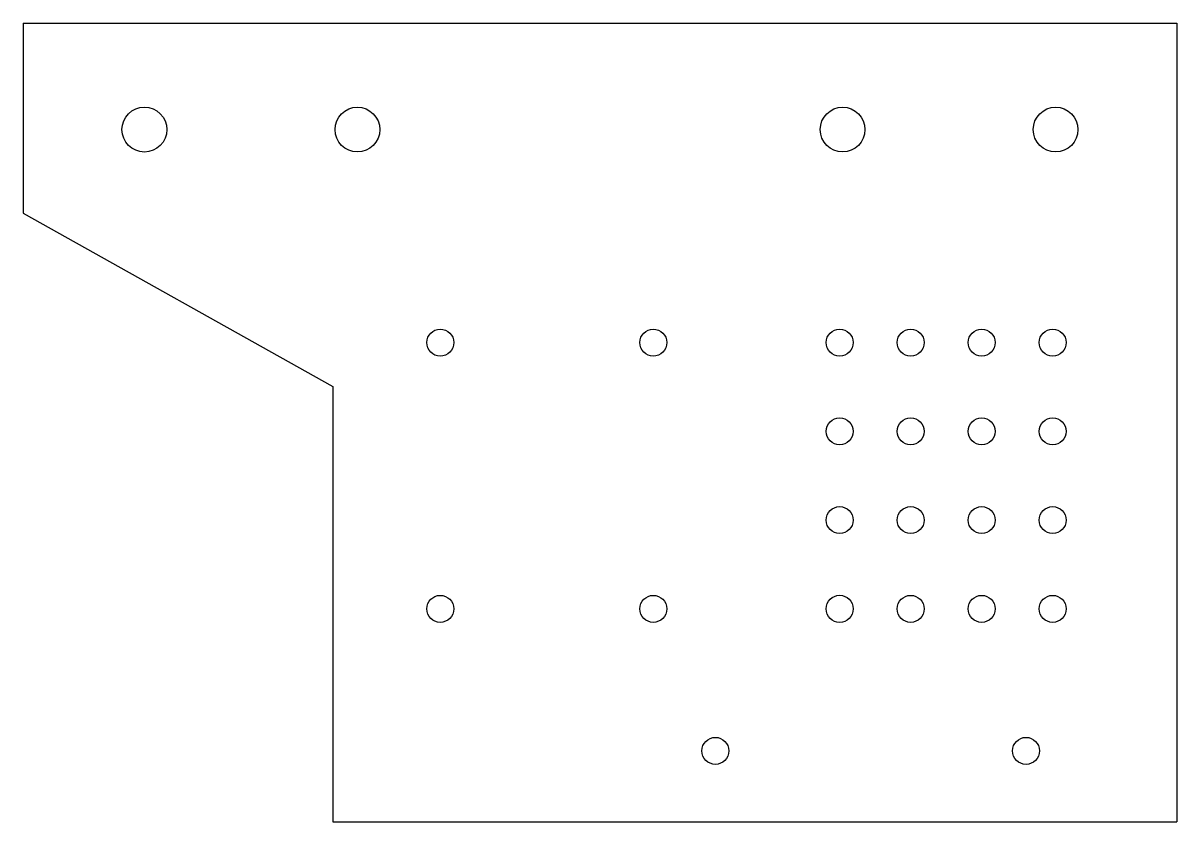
# Model space of a CAD drawing. Header units: millimetres. Extents: x -98 to 32, y -17 to 73.
import ezdxf

# ---------------------------------------------------------------- set-up
doc = ezdxf.new("R2010")
doc.units = ezdxf.units.MM

msp = doc.modelspace()

# ---------------------------------------------------------------- linework, layer by layer
at = {"color": 7, "linetype": 'Continuous', "lineweight": 25}
for p, q in [((-98.26, 72.8), (31.74, 72.8)), ((-98.26, 72.8), (-98.26, 51.37)), ((31.74, 72.8), (31.74, -17.2)), ((-98.26, 51.37), (-63.36, 31.84)), ((-63.36, 31.84), (-63.36, -17.2)), ((-63.36, -17.2), (31.74, -17.2))]:
    msp.add_line(p, q, dxfattribs=at)
for centre, radius in [((-84.59, 60.8), 2.53), ((-60.59, 60.8), 2.52), ((-5.93, 60.8), 2.52), ((18.07, 60.8), 2.52), ((-51.26, 36.8), 1.52), ((-27.26, 36.8), 1.52), ((-6.26, 36.8), 1.52), ((1.74, 36.8), 1.52), ((9.74, 36.8), 1.52), ((17.74, 36.8), 1.52), ((-6.26, 26.8), 1.52), ((1.74, 26.8), 1.52), ((9.74, 26.8), 1.52), ((17.74, 26.8), 1.52), ((-6.26, 16.8), 1.52), ((1.74, 16.8), 1.52), ((9.74, 16.8), 1.52), ((17.74, 16.8), 1.52), ((-51.26, 6.8), 1.52), ((-27.26, 6.8), 1.52), ((-6.26, 6.8), 1.53), ((1.74, 6.8), 1.52), ((9.74, 6.8), 1.52), ((17.74, 6.8), 1.52), ((-20.26, -9.2), 1.52), ((14.74, -9.2), 1.52)]:
    msp.add_circle(centre, radius, dxfattribs=at)

doc.saveas('drawing.dxf')
